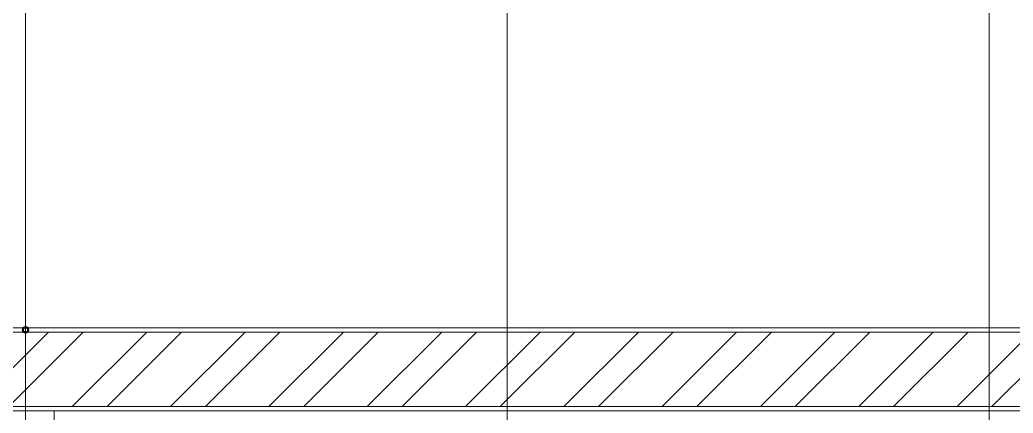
# Model space of a CAD drawing. Header units: millimetres. Extents: x 3546612 to 5615882, y 547008 to 3162891.
# Drawn here: x 5388445 to 5411125, y 2429918 to 2438889 of the extents above; entities that cross this region are included whole.
import ezdxf

# ---------------------------------------------------------------- set-up
doc = ezdxf.new("R2010")
doc.units = ezdxf.units.MM
for name, color, linetype, lineweight in [('XR-평면도$0$A-CNTL', 9, 'Continuous', 15), ('XR-평면도$0$A-ELEV-LIN2', 9, 'Continuous', 25), ('XR-평면도$0$A-ELEV-LIN3', 9, 'Continuous', 18)]:
    doc.layers.add(name, color=color, linetype=linetype, lineweight=lineweight)
pattern_1 = [(45, (5195882, 1106247), (-1122.532, 1122.532), []), (45, (5195882, 1107040.7), (-1122.532, 1122.532), [])]

# ---------------------------------------------------------------- blocks, each defined once
blk = doc.blocks.new('XR-평면도$0$중심선(210216)')
at = {"layer": 'XR-평면도$0$A-CNTL', "ltscale": 300}
for points in [[(66000, 206000), (66000, -10000)], [(77000, 206000), (77000, -10000)], [(88000, 206000), (88000, -10000)]]:
    blk.add_lwpolyline(points, dxfattribs=at)
blk = doc.blocks.new('XR-평면도$0$안전봉(50A)')
at = {"layer": 'XR-평면도$0$A-ELEV-LIN2'}
blk.add_circle((0, 0), 50, dxfattribs=at)
at = {"layer": 'XR-평면도$0$A-ELEV-LIN3'}
for centre, radius in [((0, 0), 75), ((-62.5, 0), 6), ((0, 62.5), 6), ((62.5, 0), 6), ((0, -62.5), 6)]:
    blk.add_circle(centre, radius, dxfattribs=at)

msp = doc.modelspace()

# ---------------------------------------------------------------- hatches: boundary and pattern name
at = {"layer": 'XR-평면도$0$A-ELEV-LIN3'}
h = msp.add_hatch(dxfattribs=at)
h.set_pattern_fill('STEEL', color=256, scale=500)
h.set_pattern_definition([(45, (5195882, 1106247), (-1122.532, 1122.532), []), (45, (5195882, 1107040.7), (-1122.532, 1122.532), [])])
h.paths.add_polyline_path([(5322875, 2431767.6), (5322875, 2430067.6), (5456375, 2430067.6), (5456375, 2431767.6)])
h.paths.add_polyline_path([(5364775, 2444667.6), (5364775, 2442967.6), (5498275, 2442967.6), (5498275, 2444667.6)])
h = msp.add_hatch(dxfattribs=at)
h.set_pattern_fill('STEEL', color=256, scale=500)
h.set_pattern_definition(pattern_1)
h.paths.add_polyline_path([(5322875, 2431767.6), (5322875, 2430067.6), (5456375, 2430067.6), (5456375, 2431767.6)])
h.paths.add_polyline_path([(5364775, 2444667.6), (5364775, 2442967.6), (5498275, 2442967.6), (5498275, 2444667.6)])
h = msp.add_hatch(dxfattribs=at)
h.set_pattern_fill('STEEL', color=256, scale=500)
h.set_pattern_definition(pattern_1)
h.paths.add_polyline_path([(5322875, 2431767.6), (5322875, 2430067.6), (5456375, 2430067.6), (5456375, 2431767.6)])
h.paths.add_polyline_path([(5364775, 2444667.6), (5364775, 2442967.6), (5498275, 2442967.6), (5498275, 2444667.6)])

# ---------------------------------------------------------------- linework, layer by layer
for points in [[(5456475, 2429967.6), (5322775, 2429967.6), (5322775, 2431867.6), (5456475, 2431867.6)], [(5456475, 2429967.6), (5322775, 2429967.6), (5322775, 2431867.6), (5456475, 2431867.6)], [(5456475, 2429967.6), (5322775, 2429967.6), (5322775, 2431867.6), (5456475, 2431867.6)], [(5456375, 2430067.6), (5456375, 2431767.6), (5322875, 2431767.6), (5322875, 2430067.6)], [(5456375, 2430067.6), (5456375, 2431767.6), (5322875, 2431767.6), (5322875, 2430067.6)], [(5456375, 2430067.6), (5456375, 2431767.6), (5322875, 2431767.6), (5322875, 2430067.6)]]:
    msp.add_lwpolyline(points, close=True, dxfattribs=at)
msp.add_lwpolyline([(5458075, 2428767.6), (5458075, 2430267.6), (5456475, 2430267.6), (5456475, 2429367.6), (5444225, 2429367.6), (5444225, 2429967.6), (5442925, 2429967.6), (5442925, 2428267.6), (5444025, 2428267.6), (5444025, 2416967.6), (5388125, 2416967.6), (5388125, 2428267.6), (5389225, 2428267.6), (5389225, 2429967.6), (5387925, 2429967.6), (5387925, 2429367.6), (5378225, 2429367.6), (5378225, 2429967.6), (5376925, 2429967.6), (5376925, 2428267.6), (5378025, 2428267.6), (5378025, 2416967.6), (5337575, 2416967.6)], dxfattribs=at)
msp.add_lwpolyline([(5458075, 2428767.6), (5458075, 2430267.6), (5456475, 2430267.6), (5456475, 2429367.6), (5444225, 2429367.6), (5444225, 2429967.6), (5442925, 2429967.6), (5442925, 2428267.6), (5444025, 2428267.6), (5444025, 2416967.6), (5388125, 2416967.6), (5388125, 2428267.6), (5389225, 2428267.6), (5389225, 2429967.6), (5387925, 2429967.6), (5387925, 2429367.6), (5378225, 2429367.6), (5378225, 2429967.6), (5376925, 2429967.6), (5376925, 2428267.6), (5378025, 2428267.6), (5378025, 2416967.6), (5337575, 2416967.6)], dxfattribs=at)
msp.add_lwpolyline([(5458075, 2428767.6), (5458075, 2430267.6), (5456475, 2430267.6), (5456475, 2429367.6), (5444225, 2429367.6), (5444225, 2429967.6), (5442925, 2429967.6), (5442925, 2428267.6), (5444025, 2428267.6), (5444025, 2416967.6), (5388125, 2416967.6), (5388125, 2428267.6), (5389225, 2428267.6), (5389225, 2429967.6), (5387925, 2429967.6), (5387925, 2429367.6), (5378225, 2429367.6), (5378225, 2429967.6), (5376925, 2429967.6), (5376925, 2428267.6), (5378025, 2428267.6), (5378025, 2416967.6), (5337575, 2416967.6)], dxfattribs=at)

# ---------------------------------------------------------------- block references
msp.add_blockref('XR-평면도$0$안전봉(50A)', (5388575, 2431817.6))
msp.add_blockref('XR-평면도$0$안전봉(50A)', (5388575, 2431817.6))
msp.add_blockref('XR-평면도$0$안전봉(50A)', (5388575, 2431817.6))
at = {"layer": 'XR-평면도$0$A-CNTL'}
msp.add_blockref('XR-평면도$0$중심선(210216)', (5322575, 2339367.6), dxfattribs=at)

doc.saveas('drawing.dxf')
